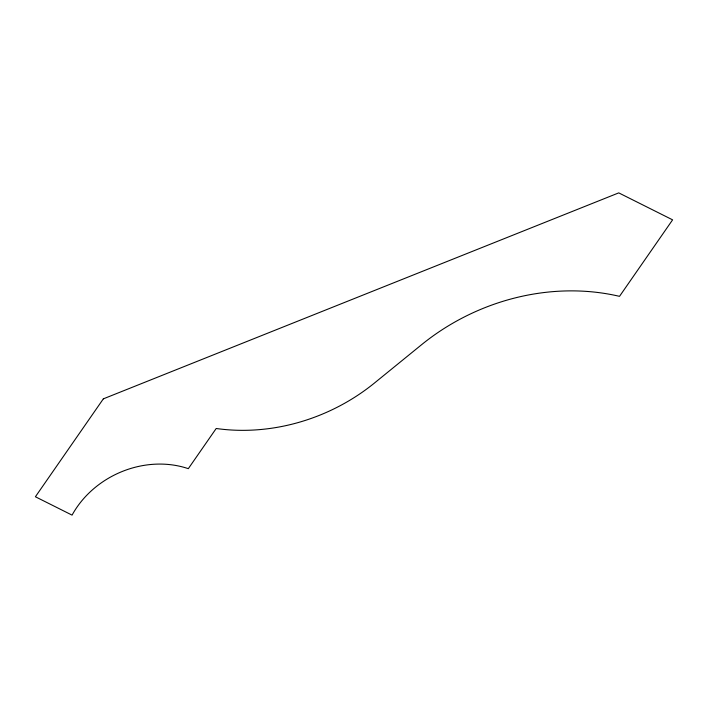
<?xml version="1.0" encoding="UTF-8"?>
<svg xmlns="http://www.w3.org/2000/svg" width="708" height="708" viewBox="0 0 708 708"><rect width="100%" height="100%" fill="white"/><g stroke="black" fill="none" stroke-linecap="round" stroke-linejoin="round"><path stroke-width="1.06" d="M103.341 398.852L35.4 496.759L72.066 515.123A89.562 76.774 -25.3 0 1 188.31 468.669L216.197 428.49A183.832 157.574 -25.3 0 0 374.603 382.913L421.49 344.778A208.957 179.115 -25.3 0 1 619.518 296.342L672.6 219.843L618.748 192.877L103.341 398.852"/></g></svg>
